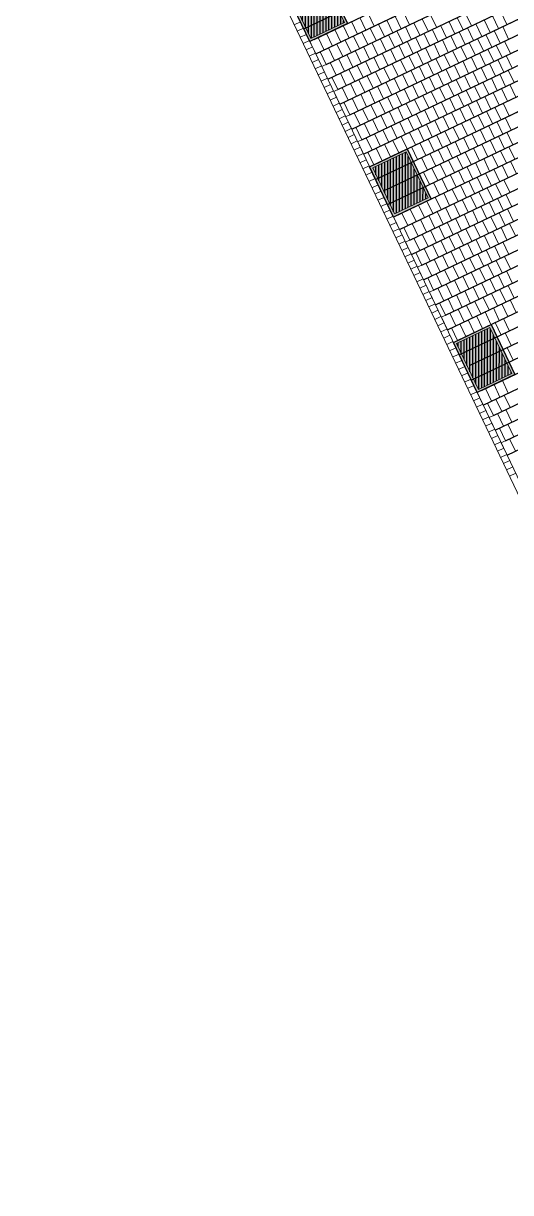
# Model space of a CAD drawing. Header units: metres. Extents: x 679599 to 680028, y 2748524 to 2748840.
# Drawn here: x 679631.8 to 679652.9, y 2748524.8 to 2748575.3 of the extents above; entities that cross this region are included whole.
import ezdxf

# ---------------------------------------------------------------- set-up
doc = ezdxf.new("R2010")
doc.units = ezdxf.units.M
doc.header["$LTSCALE"] = 5
doc.layers.add('00-AUX', color=2, linetype='Continuous', plot=False)
doc.layers.add('00-AUX Tree Pit', color=2, linetype='Continuous', plot=False)
doc.layers.add('02-L-B-Channel', color=140, linetype='Continuous', lineweight=5, plot=False)
doc.layers.add('02-L-B-Curb', color=11, linetype='Continuous', lineweight=5, plot=False)
doc.layers.add('02-L-Joints-Paviment_07_Precast Concrete Blocks 60X40', color=7, linetype='Continuous', lineweight=5, true_color=0x999999)
doc.layers.add('03-TR-Pavement_07_Precast Concrete Blocks 60X40', color=7, linetype='Continuous', lineweight=5, true_color=0x999999)
doc.layers.add('03-TR-Tree Pit_Green', color=46, linetype='Continuous')
doc.layers.add('03-TR-Tree Pit_White', color=7, linetype='Continuous', true_color=0xfcfcfc)
doc.layers.add('04-BK-Tree Pit', color=6, linetype='Continuous', lineweight=5)

# ---------------------------------------------------------------- blocks, each defined once
blk = doc.blocks.new('*U19')
at = {"layer": '02-L-B-Channel'}
blk.add_lwpolyline([(0, 0), (0.001, 0.3)], dxfattribs=at)
blk = doc.blocks.new('*U20')
at = {"layer": '02-L-B-Curb', "color": 0, "linetype": 'ByBlock', "lineweight": -2, "transparency": 16777216, "rotation": 295.526997418791}
for p in [(679643.506, 2748575.251), (679643.636, 2748574.981), (679643.765, 2748574.71), (679643.894, 2748574.439), (679644.024, 2748574.168), (679644.153, 2748573.898), (679644.282, 2748573.627), (679644.411, 2748573.356), (679644.541, 2748573.086), (679644.67, 2748572.815), (679644.799, 2748572.544), (679644.929, 2748572.273), (679645.058, 2748572.003), (679645.187, 2748571.732), (679645.316, 2748571.461), (679645.446, 2748571.191), (679645.575, 2748570.92), (679645.704, 2748570.649), (679645.834, 2748570.378), (679645.963, 2748570.108), (679646.092, 2748569.837), (679646.221, 2748569.566), (679646.351, 2748569.296), (679646.48, 2748569.025), (679646.609, 2748568.754), (679646.739, 2748568.483), (679646.868, 2748568.213), (679646.997, 2748567.942), (679647.126, 2748567.671), (679647.256, 2748567.401), (679647.385, 2748567.13), (679647.514, 2748566.859), (679647.643, 2748566.588), (679647.773, 2748566.318), (679647.902, 2748566.047), (679648.031, 2748565.776), (679648.161, 2748565.506), (679648.29, 2748565.235), (679648.419, 2748564.964), (679648.548, 2748564.693), (679648.678, 2748564.423), (679648.807, 2748564.152), (679648.936, 2748563.881), (679649.066, 2748563.611), (679649.195, 2748563.34), (679649.324, 2748563.069), (679649.453, 2748562.798), (679649.583, 2748562.528), (679649.712, 2748562.257), (679649.841, 2748561.986), (679649.971, 2748561.716), (679650.1, 2748561.445), (679650.229, 2748561.174), (679650.358, 2748560.903), (679650.488, 2748560.633), (679650.617, 2748560.362), (679650.746, 2748560.091), (679650.875, 2748559.821), (679651.005, 2748559.55), (679651.134, 2748559.279), (679651.263, 2748559.008), (679651.393, 2748558.738), (679651.522, 2748558.467), (679651.651, 2748558.196), (679651.78, 2748557.926), (679651.91, 2748557.655), (679652.039, 2748557.384), (679652.168, 2748557.113), (679652.298, 2748556.843), (679652.427, 2748556.572), (679652.556, 2748556.301), (679652.685, 2748556.031), (679652.815, 2748555.76)]:
    blk.add_blockref('*U19', p, dxfattribs=at)
blk = doc.blocks.new('ALCORQUE RECTANGULAR')
at = {"layer": '03-TR-Tree Pit_Green', "ltscale": 0.3}
h = blk.add_hatch(dxfattribs=at)
h.set_pattern_fill('ANSI31', color=256, scale=0.04, angle=-45)
h.set_pattern_definition([(360, (-2068898.16958, 3428624.0145), (3e-17, 0.127), [])])
h.paths.add_polyline_path([(679903.391, 2748647.421), (679902.702, 2748648.869), (679904.689, 2748649.814), (679905.377, 2748648.367)])
at = {"layer": '03-TR-Tree Pit_White'}
h = blk.add_hatch(color=256, dxfattribs=at)
h.dxf.hatch_style = 1
h.paths.add_polyline_path([(679903.344, 2748647.288), (679902.569, 2748648.916), (679904.736, 2748649.947), (679905.511, 2748648.319)])
at = {"layer": '02-L-B-Curb'}
blk.add_lwpolyline([(679903.344, 2748647.288), (679902.569, 2748648.916), (679904.736, 2748649.947), (679905.511, 2748648.319)], close=True, dxfattribs=at)
at = {"layer": '02-L-B-Curb', "color": 6}
blk.add_lwpolyline([(679903.391, 2748647.421), (679902.702, 2748648.868), (679904.689, 2748649.814), (679905.378, 2748648.366)], close=True, dxfattribs=at)

msp = doc.modelspace()

# ---------------------------------------------------------------- linework, layer by layer
at = {"layer": '00-AUX'}
for points in [[(679643.924, 2748575.073), (679662.734, 2748584.023)], [(679644.365, 2748574.618), (679663.053, 2748583.511)], [(679644.441, 2748573.99), (679663.372, 2748582.998)], [(679644.882, 2748573.535), (679663.691, 2748582.486)], [(679644.959, 2748572.907), (679664.011, 2748581.973)], [(679645.399, 2748572.452), (679664.33, 2748581.46)], [(679645.476, 2748571.824), (679664.649, 2748580.948)], [(679645.916, 2748571.369), (679664.968, 2748580.435)], [(679645.993, 2748570.741), (679665.288, 2748579.923)], [(679646.433, 2748570.286), (679665.607, 2748579.41)], [(679646.51, 2748569.658), (679665.926, 2748578.898)], [(679646.951, 2748569.203), (679666.245, 2748578.385)], [(679647.027, 2748568.575), (679666.564, 2748577.872)], [(679647.468, 2748568.121), (679666.884, 2748577.36)], [(679647.544, 2748567.492), (679667.203, 2748576.847)], [(679647.985, 2748567.038), (679667.522, 2748576.335)], [(679648.061, 2748566.41), (679667.841, 2748575.822)], [(679648.502, 2748565.955), (679668.16, 2748575.31)], [(679648.578, 2748565.327), (679668.48, 2748574.797)], [(679649.019, 2748564.872), (679668.799, 2748574.284)], [(679649.096, 2748564.244), (679669.118, 2748573.772)], [(679649.536, 2748563.789), (679669.437, 2748573.259)], [(679649.613, 2748563.161), (679669.756, 2748572.747)], [(679650.053, 2748562.706), (679670.076, 2748572.234)], [(679650.13, 2748562.078), (679670.395, 2748571.722)], [(679650.57, 2748561.623), (679670.714, 2748571.209)], [(679650.647, 2748560.995), (679671.033, 2748570.696)], [(679651.088, 2748560.541), (679671.353, 2748570.184)], [(679651.164, 2748559.912), (679671.672, 2748569.671)], [(679651.605, 2748559.458), (679671.991, 2748569.159)], [(679651.681, 2748558.83), (679672.31, 2748568.646)], [(679652.122, 2748558.375), (679672.629, 2748568.134)], [(679652.198, 2748557.747), (679672.949, 2748567.621)], [(679652.639, 2748557.292), (679673.268, 2748567.108)], [(679652.715, 2748556.664), (679673.587, 2748566.596)]]:
    msp.add_lwpolyline(points, dxfattribs=at)
at = {"layer": '00-AUX Tree Pit'}
for points in [[(679645.809, 2748575.305), (679644.181, 2748574.53), (679643.149, 2748576.697), (679644.778, 2748577.472)], [(679649.429, 2748567.725), (679647.801, 2748566.95), (679646.769, 2748569.117), (679648.398, 2748569.892)], [(679653.051, 2748560.146), (679651.423, 2748559.371), (679650.391, 2748561.538), (679652.02, 2748562.313)]]:
    msp.add_lwpolyline(points, close=True, dxfattribs=at)
at = {"layer": '02-L-B-Channel'}
for points in [[(679667.589, 2748524.823), (679599.68, 2748667.024)], [(679599.951, 2748667.152), (679667.864, 2748524.936)]]:
    msp.add_lwpolyline(points, dxfattribs=at)
at = {"layer": '02-L-Joints-Paviment_07_Precast Concrete Blocks 60X40'}
for points in [[(679646.609, 2748575.021), (679646.351, 2748575.563)], [(679646.97, 2748575.193), (679646.712, 2748575.735)], [(679647.772, 2748574.91), (679647.514, 2748575.452)], [(679648.133, 2748575.082), (679647.875, 2748575.624)], [(679648.494, 2748575.254), (679648.236, 2748575.795)], [(679649.293, 2748574.969), (679649.035, 2748575.511)], [(679649.654, 2748575.141), (679649.396, 2748575.683)], [(679650.817, 2748575.03), (679650.559, 2748575.572)], [(679651.178, 2748575.202), (679650.92, 2748575.744)], [(679651.977, 2748574.918), (679651.719, 2748575.46)], [(679652.338, 2748575.09), (679652.08, 2748575.631)], [(679652.699, 2748575.261), (679652.442, 2748575.803)], [(679645.525, 2748574.505), (679645.267, 2748575.047)], [(679645.886, 2748574.677), (679645.628, 2748575.219)], [(679646.247, 2748574.849), (679645.99, 2748575.391)], [(679646.688, 2748574.394), (679646.43, 2748574.936)], [(679647.049, 2748574.566), (679646.791, 2748575.108)], [(679647.41, 2748574.738), (679647.153, 2748575.28)], [(679648.209, 2748574.454), (679647.951, 2748574.995)], [(679648.57, 2748574.626), (679648.313, 2748575.167)], [(679648.932, 2748574.797), (679648.674, 2748575.339)], [(679649.733, 2748574.515), (679649.476, 2748575.056)], [(679650.095, 2748574.686), (679649.837, 2748575.228)], [(679650.456, 2748574.858), (679650.198, 2748575.4)], [(679650.894, 2748574.402), (679650.636, 2748574.944)], [(679651.255, 2748574.574), (679650.997, 2748575.116)], [(679651.616, 2748574.746), (679651.358, 2748575.288)], [(679652.418, 2748574.463), (679652.16, 2748575.005)], [(679652.779, 2748574.635), (679652.521, 2748575.177)], [(679644.441, 2748573.99), (679644.184, 2748574.531)], [(679644.803, 2748574.162), (679644.545, 2748574.703)], [(679645.164, 2748574.333), (679644.906, 2748574.875)], [(679645.604, 2748573.879), (679645.347, 2748574.42)], [(679645.966, 2748574.051), (679645.708, 2748574.592)], [(679646.327, 2748574.222), (679646.069, 2748574.764)], [(679647.126, 2748573.938), (679646.868, 2748574.48)], [(679647.487, 2748574.11), (679647.229, 2748574.652)], [(679647.848, 2748574.282), (679647.59, 2748574.824)], [(679648.65, 2748573.999), (679648.392, 2748574.541)], [(679649.011, 2748574.171), (679648.753, 2748574.713)], [(679649.372, 2748574.343), (679649.114, 2748574.884)], [(679649.81, 2748573.886), (679649.552, 2748574.428)], [(679650.171, 2748574.058), (679649.913, 2748574.6)], [(679650.532, 2748574.23), (679650.275, 2748574.772)], [(679651.334, 2748573.947), (679651.076, 2748574.489)], [(679651.695, 2748574.119), (679651.438, 2748574.661)], [(679652.057, 2748574.291), (679651.799, 2748574.833)], [(679652.855, 2748574.007), (679652.598, 2748574.549)], [(679644.882, 2748573.535), (679644.624, 2748574.077)], [(679645.243, 2748573.707), (679644.985, 2748574.249)], [(679646.042, 2748573.422), (679645.784, 2748573.964)], [(679646.403, 2748573.594), (679646.145, 2748574.136)], [(679646.765, 2748573.766), (679646.507, 2748574.308)], [(679647.566, 2748573.483), (679647.309, 2748574.025)], [(679647.928, 2748573.655), (679647.67, 2748574.197)], [(679648.289, 2748573.827), (679648.031, 2748574.369)], [(679648.726, 2748573.371), (679648.469, 2748573.913)], [(679649.088, 2748573.543), (679648.83, 2748574.084)], [(679649.449, 2748573.715), (679649.191, 2748574.256)], [(679650.251, 2748573.432), (679649.993, 2748573.973)], [(679650.612, 2748573.604), (679650.354, 2748574.145)], [(679650.973, 2748573.775), (679650.715, 2748574.317)], [(679651.772, 2748573.491), (679651.514, 2748574.033)], [(679652.133, 2748573.663), (679651.875, 2748574.205)], [(679652.494, 2748573.835), (679652.236, 2748574.377)], [(679652.935, 2748573.38), (679652.677, 2748573.922)], [(679644.959, 2748572.907), (679644.701, 2748573.449)], [(679645.32, 2748573.079), (679645.062, 2748573.62)], [(679645.681, 2748573.251), (679645.423, 2748573.792)], [(679646.483, 2748572.968), (679646.225, 2748573.509)], [(679646.844, 2748573.14), (679646.586, 2748573.681)], [(679647.205, 2748573.311), (679646.947, 2748573.853)], [(679647.643, 2748572.855), (679647.385, 2748573.397)], [(679648.004, 2748573.027), (679647.746, 2748573.569)], [(679648.365, 2748573.199), (679648.107, 2748573.741)], [(679649.167, 2748572.916), (679648.909, 2748573.458)], [(679649.528, 2748573.088), (679649.27, 2748573.63)], [(679649.889, 2748573.26), (679649.632, 2748573.802)], [(679650.688, 2748572.975), (679650.43, 2748573.517)], [(679651.049, 2748573.147), (679650.792, 2748573.689)], [(679651.411, 2748573.319), (679651.153, 2748573.861)], [(679651.851, 2748572.864), (679651.593, 2748573.406)], [(679652.213, 2748573.036), (679651.955, 2748573.578)], [(679652.574, 2748573.208), (679652.316, 2748573.75)], [(679645.399, 2748572.452), (679645.141, 2748572.994)], [(679645.76, 2748572.624), (679645.503, 2748573.166)], [(679646.122, 2748572.796), (679645.864, 2748573.338)], [(679646.92, 2748572.511), (679646.663, 2748573.053)], [(679647.282, 2748572.683), (679647.024, 2748573.225)], [(679648.083, 2748572.4), (679647.826, 2748572.942)], [(679648.445, 2748572.572), (679648.187, 2748573.114)], [(679648.806, 2748572.744), (679648.548, 2748573.286)], [(679649.605, 2748572.46), (679649.347, 2748573.002)], [(679649.966, 2748572.632), (679649.708, 2748573.174)], [(679650.327, 2748572.804), (679650.069, 2748573.345)], [(679650.768, 2748572.349), (679650.51, 2748572.891)], [(679651.129, 2748572.521), (679650.871, 2748573.062)], [(679651.49, 2748572.693), (679651.232, 2748573.234)], [(679652.289, 2748572.408), (679652.031, 2748572.95)], [(679652.65, 2748572.58), (679652.392, 2748573.122)], [(679653.011, 2748572.752), (679652.754, 2748573.294)], [(679645.837, 2748571.996), (679645.579, 2748572.538)], [(679646.198, 2748572.168), (679645.94, 2748572.709)], [(679646.559, 2748572.34), (679646.301, 2748572.881)], [(679647, 2748571.885), (679646.742, 2748572.427)], [(679647.361, 2748572.057), (679647.103, 2748572.598)], [(679647.722, 2748572.229), (679647.464, 2748572.77)], [(679648.521, 2748571.944), (679648.263, 2748572.486)], [(679648.882, 2748572.116), (679648.625, 2748572.658)], [(679649.244, 2748572.288), (679648.986, 2748572.83)], [(679650.045, 2748572.005), (679649.788, 2748572.547)], [(679650.407, 2748572.177), (679650.149, 2748572.719)], [(679651.205, 2748571.893), (679650.948, 2748572.434)], [(679651.567, 2748572.064), (679651.309, 2748572.606)], [(679651.928, 2748572.236), (679651.67, 2748572.778)], [(679652.73, 2748571.953), (679652.472, 2748572.495)], [(679653.091, 2748572.125), (679652.833, 2748572.667)], [(679645.476, 2748571.824), (679645.218, 2748572.366)], [(679645.916, 2748571.369), (679645.659, 2748571.911)], [(679646.278, 2748571.541), (679646.02, 2748572.083)], [(679646.639, 2748571.713), (679646.381, 2748572.255)], [(679647.438, 2748571.429), (679647.18, 2748571.97)], [(679647.799, 2748571.6), (679647.541, 2748572.142)], [(679648.16, 2748571.772), (679647.902, 2748572.314)], [(679648.962, 2748571.489), (679648.704, 2748572.031)], [(679649.323, 2748571.661), (679649.065, 2748572.203)], [(679649.684, 2748571.833), (679649.426, 2748572.375)], [(679650.122, 2748571.377), (679649.864, 2748571.919)], [(679650.483, 2748571.549), (679650.225, 2748572.091)], [(679650.844, 2748571.721), (679650.586, 2748572.263)], [(679651.646, 2748571.438), (679651.388, 2748571.98)], [(679652.007, 2748571.61), (679651.749, 2748572.152)], [(679652.368, 2748571.782), (679652.111, 2748572.323)], [(679646.354, 2748570.913), (679646.096, 2748571.455)], [(679646.715, 2748571.085), (679646.457, 2748571.627)], [(679647.076, 2748571.257), (679646.819, 2748571.798)], [(679647.878, 2748570.974), (679647.62, 2748571.516)], [(679648.239, 2748571.146), (679647.982, 2748571.687)], [(679648.601, 2748571.318), (679648.343, 2748571.859)], [(679649.038, 2748570.861), (679648.78, 2748571.403)], [(679649.399, 2748571.033), (679649.142, 2748571.575)], [(679649.761, 2748571.205), (679649.503, 2748571.747)], [(679650.562, 2748570.922), (679650.305, 2748571.464)], [(679650.924, 2748571.094), (679650.666, 2748571.636)], [(679651.285, 2748571.266), (679651.027, 2748571.808)], [(679652.084, 2748570.982), (679651.826, 2748571.523)], [(679652.445, 2748571.154), (679652.187, 2748571.695)], [(679652.806, 2748571.325), (679652.548, 2748571.867)], [(679645.993, 2748570.741), (679645.735, 2748571.283)], [(679646.795, 2748570.458), (679646.537, 2748571)], [(679647.156, 2748570.63), (679646.898, 2748571.172)], [(679647.517, 2748570.802), (679647.259, 2748571.344)], [(679647.955, 2748570.346), (679647.697, 2748570.888)], [(679648.316, 2748570.518), (679648.058, 2748571.059)], [(679648.677, 2748570.689), (679648.419, 2748571.231)], [(679649.479, 2748570.407), (679649.221, 2748570.948)], [(679649.84, 2748570.578), (679649.582, 2748571.12)], [(679650.201, 2748570.75), (679649.943, 2748571.292)], [(679651, 2748570.466), (679650.742, 2748571.008)], [(679651.361, 2748570.638), (679651.104, 2748571.18)], [(679651.723, 2748570.81), (679651.465, 2748571.352)], [(679652.163, 2748570.355), (679651.905, 2748570.897)], [(679652.524, 2748570.527), (679652.267, 2748571.069)], [(679652.886, 2748570.699), (679652.628, 2748571.241)], [(679646.433, 2748570.286), (679646.176, 2748570.828)], [(679646.871, 2748569.83), (679646.613, 2748570.372)], [(679647.232, 2748570.002), (679646.974, 2748570.544)], [(679647.593, 2748570.174), (679647.336, 2748570.716)], [(679648.395, 2748569.891), (679648.138, 2748570.433)], [(679648.757, 2748570.063), (679648.499, 2748570.605)], [(679649.118, 2748570.235), (679648.86, 2748570.776)], [(679649.917, 2748569.95), (679649.659, 2748570.492)], [(679650.278, 2748570.122), (679650.02, 2748570.664)], [(679650.639, 2748570.294), (679650.381, 2748570.836)], [(679651.08, 2748569.839), (679650.822, 2748570.381)], [(679651.441, 2748570.011), (679651.183, 2748570.553)], [(679651.802, 2748570.183), (679651.544, 2748570.725)], [(679652.601, 2748569.899), (679652.343, 2748570.441)], [(679652.962, 2748570.071), (679652.704, 2748570.612)], [(679646.51, 2748569.658), (679646.252, 2748570.2)], [(679647.312, 2748569.375), (679647.054, 2748569.917)], [(679647.673, 2748569.547), (679647.415, 2748570.089)], [(679648.034, 2748569.719), (679647.776, 2748570.261)], [(679648.833, 2748569.435), (679648.575, 2748569.977)], [(679649.194, 2748569.607), (679648.936, 2748570.148)], [(679649.555, 2748569.778), (679649.298, 2748570.32)], [(679649.996, 2748569.324), (679649.738, 2748569.866)], [(679650.357, 2748569.496), (679650.099, 2748570.037)], [(679650.718, 2748569.667), (679650.461, 2748570.209)], [(679651.517, 2748569.383), (679651.259, 2748569.925)], [(679651.878, 2748569.555), (679651.621, 2748570.097)], [(679652.24, 2748569.727), (679651.982, 2748570.269)], [(679653.041, 2748569.444), (679652.784, 2748569.986)], [(679646.951, 2748569.203), (679646.693, 2748569.745)], [(679649.274, 2748568.98), (679649.016, 2748569.522)], [(679649.635, 2748569.152), (679649.377, 2748569.694)], [(679650.434, 2748568.868), (679650.176, 2748569.409)], [(679650.795, 2748569.039), (679650.537, 2748569.581)], [(679651.156, 2748569.211), (679650.898, 2748569.753)], [(679651.958, 2748568.928), (679651.7, 2748569.47)], [(679652.319, 2748569.1), (679652.061, 2748569.642)], [(679652.68, 2748569.272), (679652.422, 2748569.814)], [(679653.118, 2748568.816), (679652.86, 2748569.358)], [(679649.35, 2748568.352), (679649.092, 2748568.894)], [(679649.711, 2748568.524), (679649.454, 2748569.066)], [(679650.073, 2748568.696), (679649.815, 2748569.237)], [(679650.874, 2748568.413), (679650.617, 2748568.955)], [(679651.236, 2748568.585), (679650.978, 2748569.126)], [(679651.597, 2748568.756), (679651.339, 2748569.298)], [(679652.396, 2748568.472), (679652.138, 2748569.014)], [(679652.757, 2748568.644), (679652.499, 2748569.186)], [(679649.791, 2748567.897), (679649.533, 2748568.439)], [(679650.152, 2748568.069), (679649.894, 2748568.611)], [(679650.513, 2748568.241), (679650.255, 2748568.783)], [(679651.312, 2748567.957), (679651.054, 2748568.498)], [(679651.673, 2748568.128), (679651.415, 2748568.67)], [(679652.034, 2748568.3), (679651.777, 2748568.842)], [(679652.475, 2748567.846), (679652.217, 2748568.387)], [(679652.836, 2748568.017), (679652.578, 2748568.559)], [(679650.228, 2748567.441), (679649.971, 2748567.983)], [(679650.59, 2748567.613), (679650.332, 2748568.155)], [(679650.951, 2748567.785), (679650.693, 2748568.326)], [(679651.391, 2748567.33), (679651.134, 2748567.872)], [(679651.753, 2748567.502), (679651.495, 2748568.044)], [(679652.114, 2748567.674), (679651.856, 2748568.215)], [(679652.913, 2748567.389), (679652.655, 2748567.931)], [(679649.145, 2748566.925), (679648.887, 2748567.467)], [(679649.506, 2748567.097), (679649.248, 2748567.639)], [(679649.867, 2748567.269), (679649.609, 2748567.811)], [(679650.308, 2748566.814), (679650.05, 2748567.356)], [(679650.669, 2748566.986), (679650.411, 2748567.528)], [(679651.03, 2748567.158), (679650.772, 2748567.7)], [(679651.829, 2748566.874), (679651.571, 2748567.415)], [(679652.19, 2748567.046), (679651.933, 2748567.587)], [(679652.552, 2748567.217), (679652.294, 2748567.759)], [(679648.061, 2748566.41), (679647.803, 2748566.951)], [(679648.422, 2748566.582), (679648.165, 2748567.123)], [(679648.784, 2748566.753), (679648.526, 2748567.295)], [(679649.224, 2748566.299), (679648.967, 2748566.84)], [(679649.586, 2748566.47), (679649.328, 2748567.012)], [(679649.947, 2748566.642), (679649.689, 2748567.184)], [(679650.746, 2748566.358), (679650.488, 2748566.9)], [(679651.107, 2748566.53), (679650.849, 2748567.072)], [(679651.468, 2748566.702), (679651.21, 2748567.244)], [(679652.27, 2748566.419), (679652.012, 2748566.961)], [(679652.631, 2748566.591), (679652.373, 2748567.133)], [(679652.992, 2748566.763), (679652.734, 2748567.304)], [(679648.502, 2748565.955), (679648.244, 2748566.497)], [(679648.863, 2748566.127), (679648.605, 2748566.669)], [(679649.662, 2748565.842), (679649.404, 2748566.384)], [(679650.023, 2748566.014), (679649.765, 2748566.556)], [(679650.384, 2748566.186), (679650.127, 2748566.728)], [(679651.186, 2748565.903), (679650.928, 2748566.445)], [(679651.547, 2748566.075), (679651.29, 2748566.617)], [(679651.909, 2748566.247), (679651.651, 2748566.789)], [(679652.346, 2748565.791), (679652.088, 2748566.333)], [(679652.707, 2748565.963), (679652.45, 2748566.504)], [(679653.069, 2748566.135), (679652.811, 2748566.676)], [(679648.578, 2748565.327), (679648.321, 2748565.869)], [(679648.94, 2748565.499), (679648.682, 2748566.04)], [(679649.301, 2748565.671), (679649.043, 2748566.212)], [(679650.103, 2748565.388), (679649.845, 2748565.929)], [(679650.464, 2748565.56), (679650.206, 2748566.101)], [(679650.825, 2748565.731), (679650.567, 2748566.273)], [(679651.263, 2748565.275), (679651.005, 2748565.817)], [(679651.624, 2748565.447), (679651.366, 2748565.989)], [(679651.985, 2748565.619), (679651.727, 2748566.161)], [(679652.787, 2748565.336), (679652.529, 2748565.878)], [(679649.019, 2748564.872), (679648.761, 2748565.414)], [(679649.38, 2748565.044), (679649.122, 2748565.586)], [(679649.741, 2748565.216), (679649.484, 2748565.758)], [(679650.54, 2748564.931), (679650.282, 2748565.473)], [(679650.901, 2748565.103), (679650.644, 2748565.645)], [(679651.703, 2748564.82), (679651.446, 2748565.362)], [(679652.065, 2748564.992), (679651.807, 2748565.534)], [(679652.426, 2748565.164), (679652.168, 2748565.706)], [(679649.457, 2748564.416), (679649.199, 2748564.958)], [(679649.818, 2748564.588), (679649.56, 2748565.129)], [(679650.179, 2748564.76), (679649.921, 2748565.301)], [(679650.62, 2748564.305), (679650.362, 2748564.847)], [(679650.981, 2748564.477), (679650.723, 2748565.018)], [(679651.342, 2748564.649), (679651.084, 2748565.19)], [(679652.141, 2748564.364), (679651.883, 2748564.906)], [(679652.502, 2748564.536), (679652.244, 2748565.078)], [(679652.863, 2748564.708), (679652.606, 2748565.25)], [(679649.096, 2748564.244), (679648.838, 2748564.786)], [(679649.536, 2748563.789), (679649.278, 2748564.331)], [(679649.897, 2748563.961), (679649.64, 2748564.503)], [(679650.259, 2748564.133), (679650.001, 2748564.675)], [(679651.057, 2748563.849), (679650.8, 2748564.39)], [(679651.419, 2748564.02), (679651.161, 2748564.562)], [(679651.78, 2748564.192), (679651.522, 2748564.734)], [(679652.582, 2748563.909), (679652.324, 2748564.451)], [(679652.943, 2748564.081), (679652.685, 2748564.623)], [(679649.974, 2748563.333), (679649.716, 2748563.875)], [(679650.335, 2748563.505), (679650.077, 2748564.047)], [(679650.696, 2748563.677), (679650.438, 2748564.218)], [(679651.498, 2748563.394), (679651.24, 2748563.936)], [(679651.859, 2748563.566), (679651.601, 2748564.107)], [(679652.22, 2748563.738), (679651.963, 2748564.279)], [(679652.658, 2748563.281), (679652.4, 2748563.823)], [(679653.019, 2748563.453), (679652.762, 2748563.995)], [(679649.613, 2748563.161), (679649.355, 2748563.703)], [(679650.415, 2748562.878), (679650.157, 2748563.42)], [(679650.776, 2748563.05), (679650.518, 2748563.592)], [(679651.137, 2748563.222), (679650.879, 2748563.764)], [(679651.575, 2748562.766), (679651.317, 2748563.307)], [(679651.936, 2748562.938), (679651.678, 2748563.479)], [(679652.297, 2748563.109), (679652.039, 2748563.651)], [(679653.099, 2748562.827), (679652.841, 2748563.368)], [(679650.053, 2748562.706), (679649.796, 2748563.248)], [(679650.491, 2748562.25), (679650.233, 2748562.792)], [(679650.852, 2748562.422), (679650.594, 2748562.964)], [(679651.213, 2748562.594), (679650.956, 2748563.136)], [(679652.015, 2748562.311), (679651.757, 2748562.853)], [(679652.376, 2748562.483), (679652.119, 2748563.025)], [(679652.738, 2748562.655), (679652.48, 2748563.196)], [(679650.13, 2748562.078), (679649.872, 2748562.62)], [(679650.932, 2748561.795), (679650.674, 2748562.337)], [(679651.293, 2748561.967), (679651.035, 2748562.509)], [(679651.654, 2748562.139), (679651.396, 2748562.681)], [(679652.453, 2748561.855), (679652.195, 2748562.397)], [(679652.814, 2748562.027), (679652.556, 2748562.568)], [(679650.57, 2748561.623), (679650.313, 2748562.165)], [(679652.894, 2748561.4), (679652.636, 2748561.942)], [(679652.97, 2748560.772), (679652.712, 2748561.314)], [(679652.765, 2748559.345), (679652.507, 2748559.887)], [(679651.681, 2748558.83), (679651.423, 2748559.371)], [(679652.042, 2748559.002), (679651.785, 2748559.543)], [(679652.404, 2748559.173), (679652.146, 2748559.715)], [(679652.844, 2748558.719), (679652.586, 2748559.26)], [(679652.122, 2748558.375), (679651.864, 2748558.917)], [(679652.483, 2748558.547), (679652.225, 2748559.089)], [(679652.198, 2748557.747), (679651.94, 2748558.289)], [(679652.559, 2748557.919), (679652.302, 2748558.46)], [(679652.921, 2748558.091), (679652.663, 2748558.632)], [(679652.639, 2748557.292), (679652.381, 2748557.834)], [(679653, 2748557.464), (679652.742, 2748558.006)], [(679653.077, 2748556.836), (679652.819, 2748557.378)], [(679652.715, 2748556.664), (679652.458, 2748557.206)]]:
    msp.add_lwpolyline(points, dxfattribs=at)
at = {"layer": '03-TR-Pavement_07_Precast Concrete Blocks 60X40'}
for p, q in [((679644.44, 2748573.989), (679663.372, 2748582.998)), ((679644.698, 2748573.447), (679663.691, 2748582.486)), ((679644.957, 2748572.906), (679664.011, 2748581.973)), ((679645.215, 2748572.365), (679664.33, 2748581.46)), ((679645.474, 2748571.823), (679664.649, 2748580.948)), ((679645.732, 2748571.282), (679664.968, 2748580.435)), ((679645.991, 2748570.74), (679665.288, 2748579.923)), ((679646.25, 2748570.199), (679665.607, 2748579.41)), ((679646.508, 2748569.657), (679665.926, 2748578.898)), ((679644.181, 2748574.53), (679651.949, 2748578.227)), ((679646.767, 2748569.116), (679666.245, 2748578.385)), ((679648.655, 2748569.35), (679666.564, 2748577.872)), ((679647.801, 2748566.95), (679667.522, 2748576.335)), ((679648.059, 2748566.409), (679667.841, 2748575.822)), ((679648.913, 2748568.808), (679662.999, 2748575.511)), ((679648.318, 2748565.867), (679668.16, 2748575.31)), ((679649.171, 2748568.267), (679663.257, 2748574.97)), ((679648.577, 2748565.326), (679668.48, 2748574.797)), ((679648.835, 2748564.784), (679668.799, 2748574.284)), ((679649.094, 2748564.243), (679669.118, 2748573.772)), ((679649.352, 2748563.702), (679669.437, 2748573.259)), ((679649.611, 2748563.16), (679669.756, 2748572.747)), ((679649.869, 2748562.619), (679670.076, 2748572.234)), ((679650.128, 2748562.077), (679670.395, 2748571.722)), ((679650.386, 2748561.536), (679670.714, 2748571.209)), ((679652.277, 2748561.771), (679671.033, 2748570.696)), ((679652.535, 2748561.229), (679671.353, 2748570.184)), ((679652.793, 2748560.688), (679671.672, 2748569.671)), ((679651.421, 2748559.37), (679671.991, 2748569.159)), ((679651.679, 2748558.829), (679672.31, 2748568.646)), ((679651.938, 2748558.287), (679672.629, 2748568.134)), ((679652.196, 2748557.746), (679672.949, 2748567.621)), ((679652.455, 2748557.204), (679673.268, 2748567.108)), ((679652.713, 2748556.663), (679673.587, 2748566.596))]:
    msp.add_line(p, q, dxfattribs=at)

# ---------------------------------------------------------------- block references
at = {"layer": '02-L-B-Curb', "color": 2}
msp.add_blockref('*U20', (0, 0), dxfattribs=at)
at = {"layer": '04-BK-Tree Pit', "rotation": 90}
for p in [(3428293.097, 2068671.961), (3428296.717, 2068664.381), (3428300.339, 2068656.802)]:
    msp.add_blockref('ALCORQUE RECTANGULAR', p, dxfattribs=at)

doc.saveas('drawing.dxf')
